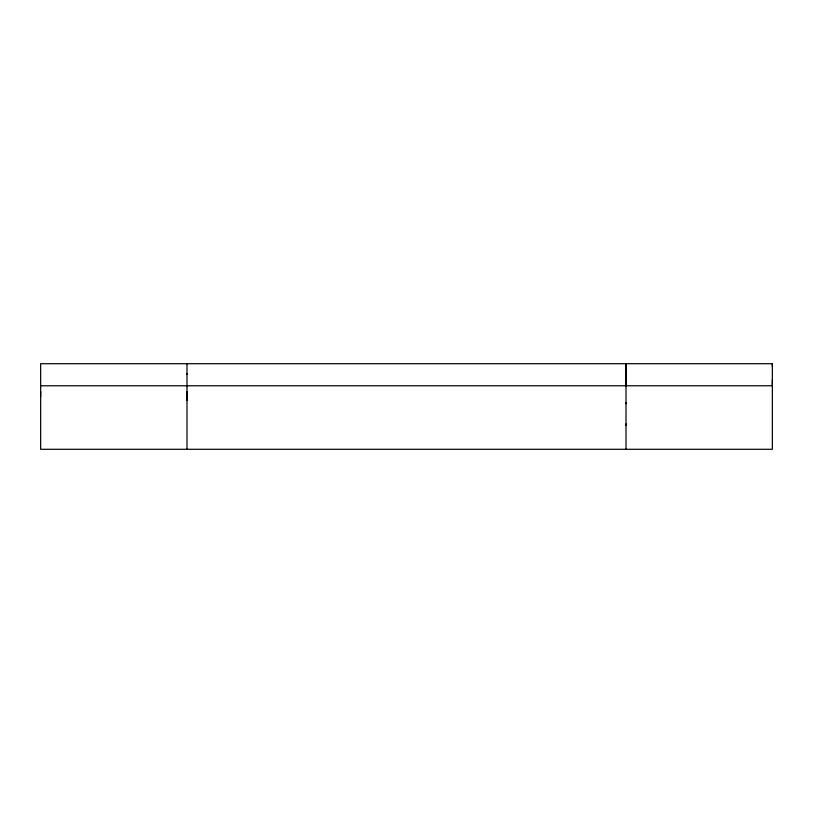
<?xml version="1.0" encoding="UTF-8"?>
<svg xmlns="http://www.w3.org/2000/svg" width="813" height="813" viewBox="0 0 813 813"><rect width="100%" height="100%" fill="white"/><g stroke="black" fill="none" stroke-linecap="round" stroke-linejoin="round"><path stroke-width="1.22" d="M40.65 391.531L40.65 449.294L772.35 449.294L772.35 379.783M186.99 449.294L186.99 391.531M186.99 374.305L186.99 373.675M626.01 425.392L626.01 423.919M626.01 403.797L626.01 402.598M626.01 385.769L626.01 364.061M772.35 364.061L772.35 385.769L40.65 385.769M772.35 366.48L772.35 363.706L40.65 363.706L40.65 396.835M626.01 363.706L626.01 449.294M186.99 363.706L186.99 400.535"/></g></svg>
